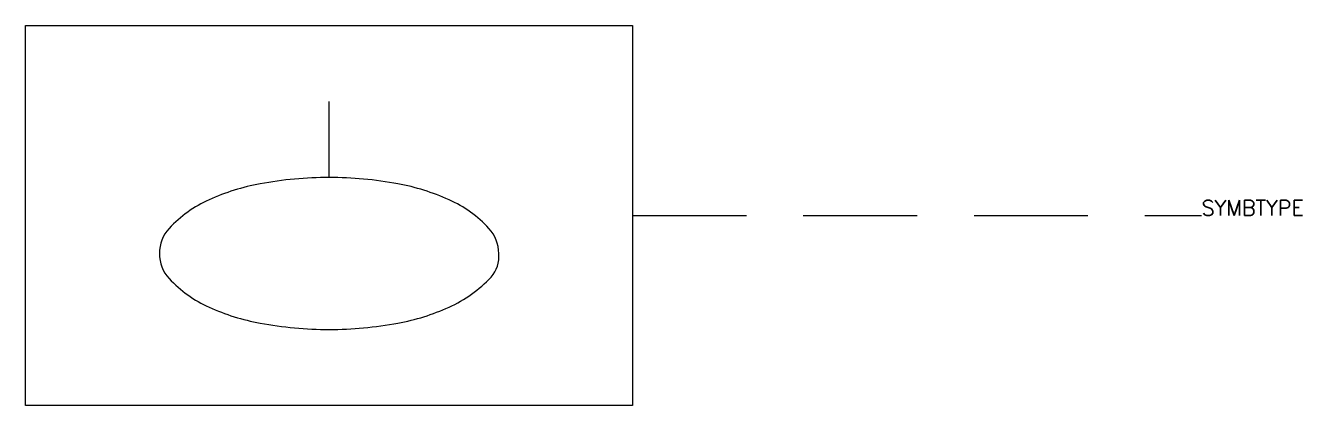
# Model space of a CAD drawing. Extents: x 332 to 348.8, y 153.5 to 158.5.
import ezdxf

# ---------------------------------------------------------------- set-up
doc = ezdxf.new("R2010")
doc.units = 0
doc.header["$LTSCALE"] = 6
doc.header["$MEASUREMENT"] = 0
doc.linetypes.add('HIDDEN', pattern=[0.375, 0.25, -0.125])
doc.layers.get('0').update_dxf_attribs({"linetype": 'CONTINUOUS'})
doc.layers.add('1', color=8, linetype='CONTINUOUS')
doc.layers.add('3', color=30, linetype='CONTINUOUS')
doc.styles.get("Standard").update_dxf_attribs({"font": 'simplex', "width": 0.85})

msp = doc.modelspace()

# ---------------------------------------------------------------- linework, layer by layer
at = {"layer": '1'}
msp.add_line((336, 156.5), (336, 157.5), dxfattribs=at)
at = {"layer": '1', "linetype": 'HIDDEN'}
msp.add_line((340, 156), (347.5, 156), dxfattribs=at)
at = {"layer": '1'}
msp.add_lwpolyline([(336, 154.5, 0.045823), (336.908, 154.583, 0.059412), (337.581, 154.793, 0.101131), (338.135, 155.19, 0.219221), (338.236, 155.5, 0.18898), (338.107, 155.83, 0.101131), (337.581, 156.207, 0.059412), (336.908, 156.417, 0.045823), (336, 156.5, 0.045823), (335.092, 156.417, 0.059412), (334.419, 156.207, 0.101131), (333.893, 155.83, 0.18898), (333.764, 155.5, 0.18898), (333.893, 155.17, 0.101131), (334.419, 154.793, 0.059412), (335.092, 154.583, 0.045823)], format="xyb", close=True, dxfattribs=at)
at = {"layer": '3'}
for p, q in [((332, 158.5), (340, 158.5)), ((332, 153.5), (332, 158.5)), ((340, 158.5), (340, 153.5)), ((340, 153.5), (332, 153.5))]:
    msp.add_line(p, q, dxfattribs=at)

# ---------------------------------------------------------------- texts
at = {"flags": 1}
msp.add_attdef('SYMBTYPE', (347.5, 156), 'GN', height=0.2, dxfattribs=at)

doc.saveas('drawing.dxf')
